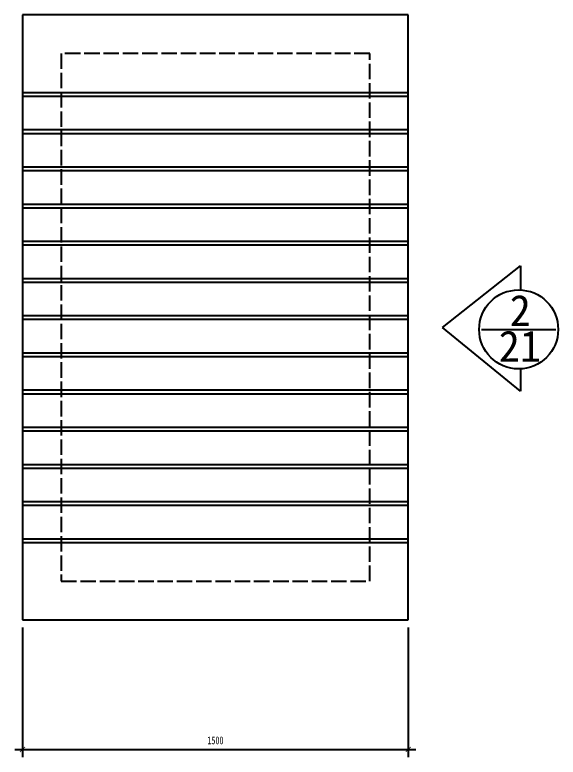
# Model space of a CAD drawing. Extents: x -45948 to -32738, y 12741 to 19047.
# Drawn here: x -39124 to -37011, y 12848 to 15733 of the extents above; entities that cross this region are included whole.
import ezdxf

# ---------------------------------------------------------------- set-up
doc = ezdxf.new("R2010")
doc.units = 0
doc.linetypes.add('ACAD_ISO02W100', pattern=[15, 12, -3])
doc.layers.get('0').update_dxf_attribs({"linetype": 'CONTINUOUS'})
doc.layers.get('DEFPOINTS').update_dxf_attribs({"linetype": 'CONTINUOUS'})
doc.layers.add('C1', color=7, linetype='ACAD_ISO02W100')
doc.layers.add('TEXT', color=41, linetype='CONTINUOUS')
doc.styles.add('HZ', font='simplex.shx', dxfattribs={"width": 0.7, "bigfont": 'hztxt.shx'})
doc.styles.add('XREF1$0$STYLE3', font='simsun.ttf', dxfattribs={"width": 0.7})
doc.dimstyles.new('STANDARD-1', dxfattribs={"dimscale": 0, "dimtxt": 450, "dimasz": 300, "dimexe": 300, "dimexo": 300, "dimgap": 200, "dimtad": 1, "dimdec": 0, "dimzin": 0, "dimtxsty": 'HZ', "dimcen": 300, "dimdle": 300, "dimclrd": 40, "dimclre": 40, "dimclrt": 41, "dimazin": 3, "dimtfac": 1, "dimtdec": 0, "dimtofl": 0, "dimtmove": 0, "dimatfit": 3, "dimtvp": 1.5, "dimtolj": 1, "dimtzin": 0})

# ---------------------------------------------------------------- blocks, each defined once
blk = doc.blocks.new('_ARCHTICK')
at = {"color": 0, "linetype": 'BYBLOCK', "const_width": 0.15}
blk.add_lwpolyline([(-0.5, -0.5), (0.5, 0.5)], dxfattribs=at)
blk = doc.blocks.new('*D58')
at = {"color": 40, "linetype": 'BYBLOCK'}
for p, q in [((-39094.1, 13352.5), (-39094.1, 12848.5)), ((-37594.1, 13352.5), (-37594.1, 12848.5)), ((-39124.1, 12878.5), (-37564.1, 12878.5))]:
    blk.add_line(p, q, dxfattribs=at)
at = {"layer": 'DEFPOINTS', "color": 0, "linetype": 'BYBLOCK'}
for p in [(-39094.1, 13382.5), (-37594.1, 13382.5), (-37594.1, 12878.5)]:
    blk.add_point(p, dxfattribs=at)
at = {"color": 40, "linetype": 'BYBLOCK', "xscale": 20, "yscale": 20, "zscale": 20, "rotation": 180}
blk.add_blockref('_ARCHTICK', (-39094.1, 12878.5), dxfattribs=at)
at = {"color": 40, "linetype": 'BYBLOCK', "xscale": 20, "yscale": 20, "zscale": 20}
blk.add_blockref('_ARCHTICK', (-37594.1, 12878.5), dxfattribs=at)
at = {"color": 41, "linetype": 'BYBLOCK', "insert": (-38344.1, 12913.5), "char_height": 30, "attachment_point": 5, "style": 'XREF1$0$STYLE3'}
blk.add_mtext('\\A1;1500', dxfattribs=at)

msp = doc.modelspace()

# ---------------------------------------------------------------- linework, layer by layer
for p, q in [((-37594.09558, 15732.54421), (-39094.09558, 15732.54421)), ((-39094.09558, 15732.54421), (-39094.09558, 13382.54421)), ((-37594.09558, 13382.54421), (-37594.09558, 15732.54421)), ((-39094.09558, 13382.54421), (-37594.09558, 13382.54421))]:
    msp.add_line(p, q)
at = {"layer": 'C1', "color": 0, "linetype": 'BYBLOCK', "ltscale": 10}
for p, q in [((-39094.09558, 15431.04421), (-37594.09558, 15431.04421)), ((-39094.09558, 15416.54421), (-37594.09558, 15416.54421)), ((-39094.09558, 15286.54421), (-37594.09558, 15286.54421)), ((-39094.09558, 15272.04421), (-37594.09558, 15272.04421)), ((-39094.09558, 15142.04421), (-37594.09558, 15142.04421)), ((-39094.09558, 15127.54421), (-37594.09558, 15127.54421)), ((-39094.09558, 14997.54421), (-37594.09558, 14997.54421)), ((-39094.09558, 14983.04421), (-37594.09558, 14983.04421)), ((-39094.09558, 14853.04421), (-37594.09558, 14853.04421)), ((-39094.09558, 14838.54421), (-37594.09558, 14838.54421)), ((-37460.40794, 14517.173), (-37157.85483, 14757.57465)), ((-37157.85483, 14757.57465), (-37157.85483, 14663.77135)), ((-39094.09558, 14708.54421), (-37594.09558, 14708.54421)), ((-39094.09558, 14694.04421), (-37594.09558, 14694.04421)), ((-39094.09558, 14564.04421), (-37594.09558, 14564.04421)), ((-39094.09558, 14549.54421), (-37594.09558, 14549.54421)), ((-37157.85483, 14269.90275), (-37460.40794, 14517.173)), ((-37309.13139, 14510.30439), (-37020.3307, 14510.30439)), ((-39094.09558, 14419.54421), (-37594.09558, 14419.54421)), ((-39094.09558, 14405.04421), (-37594.09558, 14405.04421)), ((-37157.85483, 14356.83743), (-37157.85483, 14269.90275)), ((-39094.09558, 14275.04421), (-37594.09558, 14275.04421)), ((-39094.09558, 14260.54421), (-37594.09558, 14260.54421)), ((-39094.09558, 14130.54421), (-37594.09558, 14130.54421)), ((-39094.09558, 14116.04421), (-37594.09558, 14116.04421)), ((-39094.09558, 13986.04421), (-37594.09558, 13986.04421)), ((-39094.09558, 13971.54421), (-37594.09558, 13971.54421)), ((-39094.09558, 13841.54421), (-37594.09558, 13841.54421)), ((-39094.09558, 13827.04421), (-37594.09558, 13827.04421)), ((-39094.09558, 13697.04421), (-37594.09558, 13697.04421)), ((-39094.09558, 13682.54421), (-37594.09558, 13682.54421))]:
    msp.add_line(p, q, dxfattribs=at)
at = {"layer": 'C1', "ltscale": 5}
msp.add_lwpolyline([(-38944.09558, 13532.54421), (-37744.09558, 13532.54421), (-37744.09558, 15582.54421), (-38944.09558, 15582.54421)], close=True, dxfattribs=at)
at = {"layer": 'C1', "color": 0, "linetype": 'BYBLOCK', "ltscale": 10}
msp.add_circle((-37164.73104, 14510.30439), 153.62093, dxfattribs=at)
at = {"layer": 'DEFPOINTS', "color": 0, "linetype": 'BYBLOCK', "ltscale": 10}
for p in [(-39094.09558, 15732.54421), (-37594.09558, 13986.04421), (-37594.09558, 13971.54421), (-39094.09558, 13682.54421), (-39094.09558, 13532.54421), (-39094.09558, 13382.54421), (-39094.09558, 13382.54421), (-39094.09558, 13382.54421), (-39094.09558, 13382.54421), (-37594.09558, 13382.54421)]:
    msp.add_point(p, dxfattribs=at)

# ---------------------------------------------------------------- texts
at = {"layer": 'C1', "color": 0, "linetype": 'BYBLOCK', "ltscale": 10}
for s, height, p in [('2', 121.03629, (-37199.65182, 14523.44032)), ('21', 121.036287, (-37242.20776, 14384.79418))]:
    msp.add_text(s, height=height, dxfattribs=at).set_placement(p)

# ---------------------------------------------------------------- dimensions: what is measured, and where the dimension line sits
at = {"layer": 'TEXT', "linetype": 'CONTINUOUS'}
dim = msp.add_linear_dim(base=(-37594.09558, 12878.45448), p1=(-39094.09558, 13382.54421), p2=(-37594.09558, 13382.54421), dimstyle='STANDARD-1', override={"dimscale": 1, "dimtxt": 30, "dimasz": 20, "dimexe": 30, "dimexo": 30, "dimgap": 20, "dimtxsty": 'XREF1$0$STYLE3', "dimblk1": 'ARCHTICK', "dimblk2": 'ARCHTICK', "dimsah": 1, "dimcen": 30, "dimdle": 30}, dxfattribs=at)
dim.commit()
dim.dimension.update_dxf_attribs({"geometry": '*D58', "text_midpoint": (-38344.09558, 12913.45448)})

doc.saveas('drawing.dxf')
